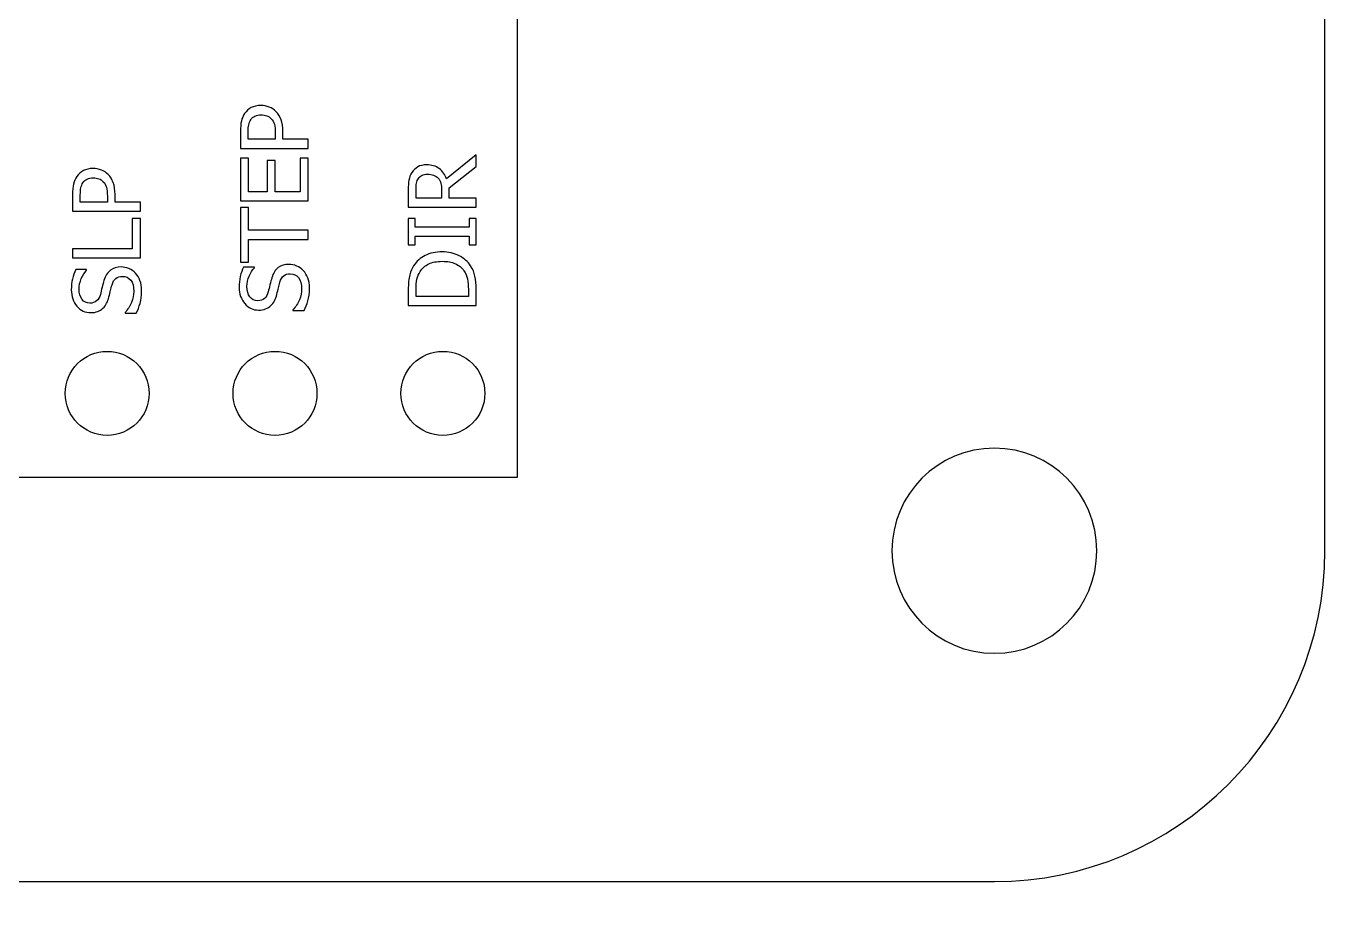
# Model space of a CAD drawing. Extents: x -1020 to 856, y -646 to 1108.
# Drawn here: x 551.35 to 571.23, y 678.69 to 691.93 of the extents above; entities that cross this region are included whole.
import ezdxf

# ---------------------------------------------------------------- set-up
doc = ezdxf.new("R2010")
doc.units = 0
doc.header["$MEASUREMENT"] = 0
doc.layers.add('LAYER_1', color=7, linetype='CONTINUOUS')

msp = doc.modelspace()

# ---------------------------------------------------------------- linework, layer by layer
at = {"layer": 'LAYER_1', "color": 250}
for points, knots in [([(581.5, 670), (581.5, 670), (581.5, 793), (581.5, 793), (581.5, 793), (581.5, 795.761), (579.261, 798), (576.5, 798), (576.5, 798), (576.5, 798), (333.5, 798), (333.5, 798), (333.5, 798), (330.739, 798), (328.5, 795.761), (328.5, 793), (328.5, 793), (328.5, 793), (328.5, 670), (328.5, 670), (328.5, 670), (328.5, 667.239), (330.739, 665), (333.5, 665), (333.5, 665), (333.5, 665), (576.5, 665), (576.5, 665), (576.5, 665), (579.261, 665), (581.5, 667.239), (581.5, 670)], [0, 0, 0, 0, 0.125, 0.125, 0.125, 0.125, 0.25, 0.25, 0.25, 0.25, 0.375, 0.375, 0.375, 0.375, 0.5, 0.5, 0.5, 0.5, 0.625, 0.625, 0.625, 0.625, 0.75, 0.75, 0.75, 0.75, 0.875, 0.875, 0.875, 0.875, 1, 1, 1, 1]), ([(566, 679), (566, 679), (456, 679), (456, 679), (456, 679), (453.2391, 679), (451, 681.2391), (451, 684), (451, 684), (451, 684), (451, 739), (451, 739), (451, 739), (451, 741.7609), (453.2391, 744), (456, 744), (456, 744), (456, 744), (566, 744), (566, 744), (566, 744), (568.7609, 744), (571, 741.7609), (571, 739), (571, 739), (571, 739), (571, 684), (571, 684), (571, 684), (571, 681.2391), (568.7609, 679), (566, 679)], [0, 0, 0, 0, 0.125, 0.125, 0.125, 0.125, 0.25, 0.25, 0.25, 0.25, 0.375, 0.375, 0.375, 0.375, 0.5, 0.5, 0.5, 0.5, 0.625, 0.625, 0.625, 0.625, 0.75, 0.75, 0.75, 0.75, 0.875, 0.875, 0.875, 0.875, 1, 1, 1, 1]), ([(523.2198, 702.89), (523.2198, 702.89), (523.2198, 685.11), (523.2198, 685.11), (523.2198, 685.11), (523.2198, 685.11), (558.7798, 685.11), (558.7798, 685.11), (558.7798, 685.11), (558.7798, 685.11), (558.7798, 702.89), (558.7798, 702.89), (558.7798, 702.89), (558.7798, 702.89), (523.2198, 702.89), (523.2198, 702.89)], [0, 0, 0, 0, 0.25, 0.25, 0.25, 0.25, 0.5, 0.5, 0.5, 0.5, 0.75, 0.75, 0.75, 0.75, 1, 1, 1, 1]), ([(554.9007, 690.7321), (554.9454, 690.7321), (554.9875, 690.7241), (555.0272, 690.7083), (555.0272, 690.7083), (555.067, 690.6923), (555.1008, 690.6705), (555.1288, 690.6425), (555.1288, 690.6425), (555.1636, 690.607), (555.1902, 690.5656), (555.2081, 690.5176), (555.2081, 690.5176), (555.226, 690.4699), (555.2349, 690.4094), (555.2349, 690.3363), (555.2349, 690.3363), (555.2349, 690.3363), (555.2349, 690.2206), (555.2349, 690.2206), (555.2349, 690.2206), (555.2349, 690.2206), (555.6173, 690.2206), (555.6173, 690.2206), (555.6173, 690.2206), (555.6173, 690.2206), (555.6173, 690.0842), (555.6173, 690.0842), (555.6173, 690.0842), (555.6173, 690.0842), (554.5914, 690.0842), (554.5914, 690.0842), (554.5914, 690.0842), (554.5914, 690.0842), (554.5914, 690.3419), (554.5914, 690.3419), (554.5914, 690.3419), (554.5914, 690.4026), (554.5964, 690.4543), (554.6065, 690.4971), (554.6065, 690.4971), (554.6166, 690.5397), (554.6331, 690.5776), (554.6554, 690.61), (554.6554, 690.61), (554.6817, 690.6481), (554.7149, 690.678), (554.7551, 690.6996), (554.7551, 690.6996), (554.7953, 690.7213), (554.8438, 690.7321), (554.9007, 690.7321)], [0, 0, 0, 0, 0.0769231, 0.0769231, 0.0769231, 0.0769231, 0.1538462, 0.1538462, 0.1538462, 0.1538462, 0.2307692, 0.2307692, 0.2307692, 0.2307692, 0.3076923, 0.3076923, 0.3076923, 0.3076923, 0.3846154, 0.3846154, 0.3846154, 0.3846154, 0.4615385, 0.4615385, 0.4615385, 0.4615385, 0.5384615, 0.5384615, 0.5384615, 0.5384615, 0.6153846, 0.6153846, 0.6153846, 0.6153846, 0.6923077, 0.6923077, 0.6923077, 0.6923077, 0.7692308, 0.7692308, 0.7692308, 0.7692308, 0.8461538, 0.8461538, 0.8461538, 0.8461538, 0.9230769, 0.9230769, 0.9230769, 0.9230769, 1, 1, 1, 1]), ([(554.9042, 690.59), (554.8689, 690.59), (554.8381, 690.5839), (554.8118, 690.5717), (554.8118, 690.5717), (554.7857, 690.5597), (554.7643, 690.5411), (554.7478, 690.5162), (554.7478, 690.5162), (554.7335, 690.4948), (554.7234, 690.4696), (554.7175, 690.4407), (554.7175, 690.4407), (554.7116, 690.412), (554.7086, 690.3762), (554.7086, 690.3337), (554.7086, 690.3337), (554.7086, 690.3337), (554.7086, 690.2206), (554.7086, 690.2206), (554.7086, 690.2206), (554.7086, 690.2206), (555.1185, 690.2206), (555.1185, 690.2206), (555.1185, 690.2206), (555.1185, 690.2206), (555.1185, 690.3137), (555.1185, 690.3137), (555.1185, 690.3137), (555.1185, 690.3687), (555.114, 690.4134), (555.1051, 690.4473), (555.1051, 690.4473), (555.0961, 690.4814), (555.0801, 690.5096), (555.0571, 690.5322), (555.0571, 690.5322), (555.0364, 690.5524), (555.0141, 690.567), (554.9896, 690.5762), (554.9896, 690.5762), (554.9654, 690.5853), (554.9369, 690.59), (554.9042, 690.59)], [0, 0, 0, 0, 0.0909091, 0.0909091, 0.0909091, 0.0909091, 0.1818182, 0.1818182, 0.1818182, 0.1818182, 0.2727273, 0.2727273, 0.2727273, 0.2727273, 0.3636364, 0.3636364, 0.3636364, 0.3636364, 0.4545455, 0.4545455, 0.4545455, 0.4545455, 0.5454545, 0.5454545, 0.5454545, 0.5454545, 0.6363636, 0.6363636, 0.6363636, 0.6363636, 0.7272727, 0.7272727, 0.7272727, 0.7272727, 0.8181818, 0.8181818, 0.8181818, 0.8181818, 0.9090909, 0.9090909, 0.9090909, 0.9090909, 1, 1, 1, 1]), ([(555.6173, 689.2926), (555.6173, 689.2926), (554.5914, 689.2926), (554.5914, 689.2926), (554.5914, 689.2926), (554.5914, 689.2926), (554.5914, 689.9341), (554.5914, 689.9341), (554.5914, 689.9341), (554.5914, 689.9341), (554.7128, 689.9341), (554.7128, 689.9341), (554.7128, 689.9341), (554.7128, 689.9341), (554.7128, 689.429), (554.7128, 689.429), (554.7128, 689.429), (554.7128, 689.429), (554.9938, 689.429), (554.9938, 689.429), (554.9938, 689.429), (554.9938, 689.429), (554.9938, 689.8998), (554.9938, 689.8998), (554.9938, 689.8998), (554.9938, 689.8998), (555.1152, 689.8998), (555.1152, 689.8998), (555.1152, 689.8998), (555.1152, 689.8998), (555.1152, 689.429), (555.1152, 689.429), (555.1152, 689.429), (555.1152, 689.429), (555.4959, 689.429), (555.4959, 689.429), (555.4959, 689.429), (555.4959, 689.429), (555.4959, 689.9341), (555.4959, 689.9341), (555.4959, 689.9341), (555.4959, 689.9341), (555.6173, 689.9341), (555.6173, 689.9341), (555.6173, 689.9341), (555.6173, 689.9341), (555.6173, 689.2926), (555.6173, 689.2926)], [0, 0, 0, 0, 0.0833333, 0.0833333, 0.0833333, 0.0833333, 0.1666667, 0.1666667, 0.1666667, 0.1666667, 0.25, 0.25, 0.25, 0.25, 0.3333333, 0.3333333, 0.3333333, 0.3333333, 0.4166667, 0.4166667, 0.4166667, 0.4166667, 0.5, 0.5, 0.5, 0.5, 0.5833333, 0.5833333, 0.5833333, 0.5833333, 0.6666667, 0.6666667, 0.6666667, 0.6666667, 0.75, 0.75, 0.75, 0.75, 0.8333333, 0.8333333, 0.8333333, 0.8333333, 0.9166667, 0.9166667, 0.9166667, 0.9166667, 1, 1, 1, 1]), ([(558.1573, 689.9875), (558.1573, 689.9875), (558.1573, 689.8104), (558.1573, 689.8104), (558.1573, 689.8104), (558.1573, 689.8104), (557.7495, 689.4857), (557.7495, 689.4857), (557.7495, 689.4857), (557.7495, 689.4857), (557.7495, 689.3293), (557.7495, 689.3293), (557.7495, 689.3293), (557.7495, 689.3293), (558.1573, 689.3293), (558.1573, 689.3293), (558.1573, 689.3293), (558.1573, 689.3293), (558.1573, 689.1929), (558.1573, 689.1929), (558.1573, 689.1929), (558.1573, 689.1929), (557.1314, 689.1929), (557.1314, 689.1929), (557.1314, 689.1929), (557.1314, 689.1929), (557.1314, 689.4574), (557.1314, 689.4574), (557.1314, 689.4574), (557.1314, 689.5162), (557.1347, 689.5656), (557.1411, 689.6054), (557.1411, 689.6054), (557.1474, 689.6451), (557.1625, 689.6827), (557.1858, 689.7187), (557.1858, 689.7187), (557.2088, 689.7545), (557.2384, 689.7829), (557.2747, 689.8039), (557.2747, 689.8039), (557.3111, 689.8248), (557.356, 689.8351), (557.4099, 689.8351), (557.4099, 689.8351), (557.4851, 689.8351), (557.5482, 689.8161), (557.5985, 689.778), (557.5985, 689.778), (557.6491, 689.7399), (557.6865, 689.6879), (557.7109, 689.6223), (557.7109, 689.6223), (557.7109, 689.6223), (558.1573, 689.9875), (558.1573, 689.9875)], [0, 0, 0, 0, 0.0714286, 0.0714286, 0.0714286, 0.0714286, 0.1428571, 0.1428571, 0.1428571, 0.1428571, 0.2142857, 0.2142857, 0.2142857, 0.2142857, 0.2857143, 0.2857143, 0.2857143, 0.2857143, 0.3571429, 0.3571429, 0.3571429, 0.3571429, 0.4285714, 0.4285714, 0.4285714, 0.4285714, 0.5, 0.5, 0.5, 0.5, 0.5714286, 0.5714286, 0.5714286, 0.5714286, 0.6428571, 0.6428571, 0.6428571, 0.6428571, 0.7142857, 0.7142857, 0.7142857, 0.7142857, 0.7857143, 0.7857143, 0.7857143, 0.7857143, 0.8571429, 0.8571429, 0.8571429, 0.8571429, 0.9285714, 0.9285714, 0.9285714, 0.9285714, 1, 1, 1, 1]), ([(552.3607, 689.7799), (552.4054, 689.7799), (552.4475, 689.7719), (552.4872, 689.7561), (552.4872, 689.7561), (552.527, 689.7401), (552.5608, 689.7183), (552.5888, 689.6903), (552.5888, 689.6903), (552.6236, 689.6548), (552.6502, 689.6134), (552.6681, 689.5654), (552.6681, 689.5654), (552.686, 689.5177), (552.6949, 689.4572), (552.6949, 689.3841), (552.6949, 689.3841), (552.6949, 689.3841), (552.6949, 689.2684), (552.6949, 689.2684), (552.6949, 689.2684), (552.6949, 689.2684), (553.0773, 689.2684), (553.0773, 689.2684), (553.0773, 689.2684), (553.0773, 689.2684), (553.0773, 689.132), (553.0773, 689.132), (553.0773, 689.132), (553.0773, 689.132), (552.0514, 689.132), (552.0514, 689.132), (552.0514, 689.132), (552.0514, 689.132), (552.0514, 689.3897), (552.0514, 689.3897), (552.0514, 689.3897), (552.0514, 689.4504), (552.0564, 689.5021), (552.0665, 689.5449), (552.0665, 689.5449), (552.0766, 689.5875), (552.0931, 689.6254), (552.1154, 689.6578), (552.1154, 689.6578), (552.1417, 689.6959), (552.1749, 689.7258), (552.2151, 689.7474), (552.2151, 689.7474), (552.2553, 689.7691), (552.3038, 689.7799), (552.3607, 689.7799)], [0, 0, 0, 0, 0.0769231, 0.0769231, 0.0769231, 0.0769231, 0.1538462, 0.1538462, 0.1538462, 0.1538462, 0.2307692, 0.2307692, 0.2307692, 0.2307692, 0.3076923, 0.3076923, 0.3076923, 0.3076923, 0.3846154, 0.3846154, 0.3846154, 0.3846154, 0.4615385, 0.4615385, 0.4615385, 0.4615385, 0.5384615, 0.5384615, 0.5384615, 0.5384615, 0.6153846, 0.6153846, 0.6153846, 0.6153846, 0.6923077, 0.6923077, 0.6923077, 0.6923077, 0.7692308, 0.7692308, 0.7692308, 0.7692308, 0.8461538, 0.8461538, 0.8461538, 0.8461538, 0.9230769, 0.9230769, 0.9230769, 0.9230769, 1, 1, 1, 1]), ([(552.3642, 689.6378), (552.3289, 689.6378), (552.2981, 689.6317), (552.2718, 689.6195), (552.2718, 689.6195), (552.2457, 689.6075), (552.2243, 689.5889), (552.2078, 689.564), (552.2078, 689.564), (552.1935, 689.5426), (552.1834, 689.5174), (552.1775, 689.4885), (552.1775, 689.4885), (552.1716, 689.4598), (552.1686, 689.424), (552.1686, 689.3815), (552.1686, 689.3815), (552.1686, 689.3815), (552.1686, 689.2684), (552.1686, 689.2684), (552.1686, 689.2684), (552.1686, 689.2684), (552.5785, 689.2684), (552.5785, 689.2684), (552.5785, 689.2684), (552.5785, 689.2684), (552.5785, 689.3615), (552.5785, 689.3615), (552.5785, 689.3615), (552.5785, 689.4165), (552.574, 689.4612), (552.5651, 689.4951), (552.5651, 689.4951), (552.5561, 689.5292), (552.5401, 689.5574), (552.5171, 689.58), (552.5171, 689.58), (552.4964, 689.6002), (552.4741, 689.6148), (552.4496, 689.624), (552.4496, 689.624), (552.4254, 689.6331), (552.3969, 689.6378), (552.3642, 689.6378)], [0, 0, 0, 0, 0.0909091, 0.0909091, 0.0909091, 0.0909091, 0.1818182, 0.1818182, 0.1818182, 0.1818182, 0.2727273, 0.2727273, 0.2727273, 0.2727273, 0.3636364, 0.3636364, 0.3636364, 0.3636364, 0.4545455, 0.4545455, 0.4545455, 0.4545455, 0.5454545, 0.5454545, 0.5454545, 0.5454545, 0.6363636, 0.6363636, 0.6363636, 0.6363636, 0.7272727, 0.7272727, 0.7272727, 0.7272727, 0.8181818, 0.8181818, 0.8181818, 0.8181818, 0.9090909, 0.9090909, 0.9090909, 0.9090909, 1, 1, 1, 1]), ([(557.4202, 689.6926), (557.3904, 689.6926), (557.3638, 689.6874), (557.3405, 689.6769), (557.3405, 689.6769), (557.3175, 689.6663), (557.2984, 689.6498), (557.2836, 689.6277), (557.2836, 689.6277), (557.2709, 689.6084), (557.2617, 689.5861), (557.2565, 689.5602), (557.2565, 689.5602), (557.2511, 689.5346), (557.2486, 689.5026), (557.2486, 689.4645), (557.2486, 689.4645), (557.2486, 689.4645), (557.2486, 689.3293), (557.2486, 689.3293), (557.2486, 689.3293), (557.2486, 689.3293), (557.6359, 689.3293), (557.6359, 689.3293), (557.6359, 689.3293), (557.6359, 689.3293), (557.6359, 689.4492), (557.6359, 689.4492), (557.6359, 689.4492), (557.6359, 689.4882), (557.6324, 689.5235), (557.6256, 689.5548), (557.6256, 689.5548), (557.6187, 689.5861), (557.6044, 689.6127), (557.5827, 689.6348), (557.5827, 689.6348), (557.5635, 689.6545), (557.5406, 689.6691), (557.5138, 689.6785), (557.5138, 689.6785), (557.4873, 689.6879), (557.456, 689.6926), (557.4202, 689.6926)], [0, 0, 0, 0, 0.0909091, 0.0909091, 0.0909091, 0.0909091, 0.1818182, 0.1818182, 0.1818182, 0.1818182, 0.2727273, 0.2727273, 0.2727273, 0.2727273, 0.3636364, 0.3636364, 0.3636364, 0.3636364, 0.4545455, 0.4545455, 0.4545455, 0.4545455, 0.5454545, 0.5454545, 0.5454545, 0.5454545, 0.6363636, 0.6363636, 0.6363636, 0.6363636, 0.7272727, 0.7272727, 0.7272727, 0.7272727, 0.8181818, 0.8181818, 0.8181818, 0.8181818, 0.9090909, 0.9090909, 0.9090909, 0.9090909, 1, 1, 1, 1]), ([(555.6173, 688.7083), (555.6173, 688.7083), (554.7128, 688.7083), (554.7128, 688.7083), (554.7128, 688.7083), (554.7128, 688.7083), (554.7128, 688.3638), (554.7128, 688.3638), (554.7128, 688.3638), (554.7128, 688.3638), (554.5914, 688.3638), (554.5914, 688.3638), (554.5914, 688.3638), (554.5914, 688.3638), (554.5914, 689.1893), (554.5914, 689.1893), (554.5914, 689.1893), (554.5914, 689.1893), (554.7128, 689.1893), (554.7128, 689.1893), (554.7128, 689.1893), (554.7128, 689.1893), (554.7128, 688.8447), (554.7128, 688.8447), (554.7128, 688.8447), (554.7128, 688.8447), (555.6173, 688.8447), (555.6173, 688.8447), (555.6173, 688.8447), (555.6173, 688.8447), (555.6173, 688.7083), (555.6173, 688.7083)], [0, 0, 0, 0, 0.125, 0.125, 0.125, 0.125, 0.25, 0.25, 0.25, 0.25, 0.375, 0.375, 0.375, 0.375, 0.5, 0.5, 0.5, 0.5, 0.625, 0.625, 0.625, 0.625, 0.75, 0.75, 0.75, 0.75, 0.875, 0.875, 0.875, 0.875, 1, 1, 1, 1]), ([(553.0773, 689.0245), (553.0773, 689.0245), (553.0773, 688.43), (553.0773, 688.43), (553.0773, 688.43), (553.0773, 688.43), (552.0514, 688.43), (552.0514, 688.43), (552.0514, 688.43), (552.0514, 688.43), (552.0514, 688.5664), (552.0514, 688.5664), (552.0514, 688.5664), (552.0514, 688.5664), (552.9559, 688.5664), (552.9559, 688.5664), (552.9559, 688.5664), (552.9559, 688.5664), (552.9559, 689.0245), (552.9559, 689.0245), (552.9559, 689.0245), (552.9559, 689.0245), (553.0773, 689.0245), (553.0773, 689.0245)], [0, 0, 0, 0, 0.1666667, 0.1666667, 0.1666667, 0.1666667, 0.3333333, 0.3333333, 0.3333333, 0.3333333, 0.5, 0.5, 0.5, 0.5, 0.6666667, 0.6666667, 0.6666667, 0.6666667, 0.8333333, 0.8333333, 0.8333333, 0.8333333, 1, 1, 1, 1]), ([(558.1573, 689.025), (558.1573, 689.025), (558.1573, 688.6266), (558.1573, 688.6266), (558.1573, 688.6266), (558.1573, 688.6266), (558.0526, 688.6266), (558.0526, 688.6266), (558.0526, 688.6266), (558.0526, 688.6266), (558.0526, 688.7576), (558.0526, 688.7576), (558.0526, 688.7576), (558.0526, 688.7576), (557.2361, 688.7576), (557.2361, 688.7576), (557.2361, 688.7576), (557.2361, 688.7576), (557.2361, 688.6266), (557.2361, 688.6266), (557.2361, 688.6266), (557.2361, 688.6266), (557.1314, 688.6266), (557.1314, 688.6266), (557.1314, 688.6266), (557.1314, 688.6266), (557.1314, 689.025), (557.1314, 689.025), (557.1314, 689.025), (557.1314, 689.025), (557.2361, 689.025), (557.2361, 689.025), (557.2361, 689.025), (557.2361, 689.025), (557.2361, 688.894), (557.2361, 688.894), (557.2361, 688.894), (557.2361, 688.894), (558.0526, 688.894), (558.0526, 688.894), (558.0526, 688.894), (558.0526, 688.894), (558.0526, 689.025), (558.0526, 689.025), (558.0526, 689.025), (558.0526, 689.025), (558.1573, 689.025), (558.1573, 689.025)], [0, 0, 0, 0, 0.0833333, 0.0833333, 0.0833333, 0.0833333, 0.1666667, 0.1666667, 0.1666667, 0.1666667, 0.25, 0.25, 0.25, 0.25, 0.3333333, 0.3333333, 0.3333333, 0.3333333, 0.4166667, 0.4166667, 0.4166667, 0.4166667, 0.5, 0.5, 0.5, 0.5, 0.5833333, 0.5833333, 0.5833333, 0.5833333, 0.6666667, 0.6666667, 0.6666667, 0.6666667, 0.75, 0.75, 0.75, 0.75, 0.8333333, 0.8333333, 0.8333333, 0.8333333, 0.9166667, 0.9166667, 0.9166667, 0.9166667, 1, 1, 1, 1]), ([(557.6453, 688.5183), (557.7391, 688.5183), (557.8236, 688.4993), (557.8988, 688.4614), (557.8988, 688.4614), (557.9743, 688.4236), (558.0331, 688.3728), (558.0752, 688.309), (558.0752, 688.309), (558.1079, 688.2571), (558.1298, 688.2044), (558.1408, 688.1508), (558.1408, 688.1508), (558.1519, 688.0974), (558.1573, 688.0289), (558.1573, 687.9459), (558.1573, 687.9459), (558.1573, 687.9459), (558.1573, 687.7096), (558.1573, 687.7096), (558.1573, 687.7096), (558.1573, 687.7096), (557.1314, 687.7096), (557.1314, 687.7096), (557.1314, 687.7096), (557.1314, 687.7096), (557.1314, 687.9431), (557.1314, 687.9431), (557.1314, 687.9431), (557.1314, 688.0395), (557.1387, 688.1152), (557.1531, 688.17), (557.1531, 688.17), (557.1676, 688.2251), (557.1874, 688.2716), (557.2128, 688.3102), (557.2128, 688.3102), (557.2563, 688.3765), (557.3144, 688.4276), (557.3866, 688.464), (557.3866, 688.464), (557.459, 688.5002), (557.5454, 688.5183), (557.6453, 688.5183)], [0, 0, 0, 0, 0.0909091, 0.0909091, 0.0909091, 0.0909091, 0.1818182, 0.1818182, 0.1818182, 0.1818182, 0.2727273, 0.2727273, 0.2727273, 0.2727273, 0.3636364, 0.3636364, 0.3636364, 0.3636364, 0.4545455, 0.4545455, 0.4545455, 0.4545455, 0.5454545, 0.5454545, 0.5454545, 0.5454545, 0.6363636, 0.6363636, 0.6363636, 0.6363636, 0.7272727, 0.7272727, 0.7272727, 0.7272727, 0.8181818, 0.8181818, 0.8181818, 0.8181818, 0.9090909, 0.9090909, 0.9090909, 0.9090909, 1, 1, 1, 1]), ([(553.0959, 687.93), (553.0959, 687.8554), (553.0881, 687.7922), (553.0728, 687.7402), (553.0728, 687.7402), (553.0573, 687.688), (553.0385, 687.6388), (553.0159, 687.593), (553.0159, 687.593), (553.0159, 687.593), (552.8452, 687.593), (552.8452, 687.593), (552.8452, 687.593), (552.8452, 687.593), (552.8452, 687.6026), (552.8452, 687.6026), (552.8452, 687.6026), (552.8875, 687.6475), (552.9202, 687.6985), (552.9432, 687.7555), (552.9432, 687.7555), (552.9665, 687.8124), (552.9781, 687.8674), (552.9781, 687.9201), (552.9781, 687.9201), (552.9781, 687.9956), (552.9623, 688.0525), (552.9308, 688.0911), (552.9308, 688.0911), (552.8995, 688.1296), (552.8579, 688.1489), (552.8066, 688.1489), (552.8066, 688.1489), (552.7657, 688.1489), (552.7323, 688.1388), (552.7067, 688.1186), (552.7067, 688.1186), (552.681, 688.0984), (552.662, 688.0664), (552.6495, 688.0222), (552.6495, 688.0222), (552.6403, 687.9904), (552.6326, 687.9615), (552.6267, 687.9354), (552.6267, 687.9354), (552.6208, 687.9093), (552.6128, 687.8763), (552.6027, 687.8368), (552.6027, 687.8368), (552.5935, 687.8016), (552.5818, 687.7698), (552.5674, 687.7418), (552.5674, 687.7418), (552.5533, 687.7138), (552.5347, 687.6889), (552.5117, 687.6673), (552.5117, 687.6673), (552.4891, 687.6461), (552.4625, 687.6299), (552.4322, 687.6181), (552.4322, 687.6181), (552.4016, 687.6064), (552.3663, 687.6005), (552.3264, 687.6005), (552.3264, 687.6005), (552.2431, 687.6005), (552.1735, 687.6329), (552.1173, 687.6976), (552.1173, 687.6976), (552.0611, 687.7625), (552.0329, 687.8451), (552.0329, 687.9457), (552.0329, 687.9457), (552.0329, 688.0031), (552.0385, 688.0574), (552.05, 688.1087), (552.05, 688.1087), (552.0615, 688.16), (552.0778, 688.2073), (552.0989, 688.251), (552.0989, 688.251), (552.0989, 688.251), (552.2624, 688.251), (552.2624, 688.251), (552.2624, 688.251), (552.2624, 688.251), (552.2624, 688.2406), (552.2624, 688.2406), (552.2624, 688.2406), (552.2325, 688.208), (552.2064, 688.1663), (552.1841, 688.1153), (552.1841, 688.1153), (552.1617, 688.0643), (552.1507, 688.0109), (552.1507, 687.9547), (552.1507, 687.9547), (552.1507, 687.8914), (552.1655, 687.8401), (552.1951, 687.8011), (552.1951, 687.8011), (552.2248, 687.762), (552.2636, 687.7425), (552.3118, 687.7425), (552.3118, 687.7425), (552.3555, 687.7425), (552.3901, 687.7541), (552.416, 687.7769), (552.416, 687.7769), (552.4416, 687.7999), (552.4604, 687.8333), (552.4724, 687.8768), (552.4724, 687.8768), (552.4802, 687.9057), (552.4891, 687.941), (552.499, 687.9829), (552.499, 687.9829), (552.5089, 688.0247), (552.5178, 688.0593), (552.526, 688.0871), (552.526, 688.0871), (552.5477, 688.1579), (552.5804, 688.2094), (552.6239, 688.2421), (552.6239, 688.2421), (552.6676, 688.2747), (552.7212, 688.291), (552.7852, 688.291), (552.7852, 688.291), (552.8252, 688.291), (552.8647, 688.2827), (552.9037, 688.2665), (552.9037, 688.2665), (552.9428, 688.2503), (552.9757, 688.2272), (553.003, 688.1978), (553.003, 688.1978), (553.0326, 688.1649), (553.0557, 688.1275), (553.0717, 688.0859), (553.0717, 688.0859), (553.0879, 688.0445), (553.0959, 687.9923), (553.0959, 687.93)], [0, 0, 0, 0, 0.0277778, 0.0277778, 0.0277778, 0.0277778, 0.0555556, 0.0555556, 0.0555556, 0.0555556, 0.0833333, 0.0833333, 0.0833333, 0.0833333, 0.1111111, 0.1111111, 0.1111111, 0.1111111, 0.1388889, 0.1388889, 0.1388889, 0.1388889, 0.1666667, 0.1666667, 0.1666667, 0.1666667, 0.1944444, 0.1944444, 0.1944444, 0.1944444, 0.2222222, 0.2222222, 0.2222222, 0.2222222, 0.25, 0.25, 0.25, 0.25, 0.2777778, 0.2777778, 0.2777778, 0.2777778, 0.3055556, 0.3055556, 0.3055556, 0.3055556, 0.3333333, 0.3333333, 0.3333333, 0.3333333, 0.3611111, 0.3611111, 0.3611111, 0.3611111, 0.3888889, 0.3888889, 0.3888889, 0.3888889, 0.4166667, 0.4166667, 0.4166667, 0.4166667, 0.4444444, 0.4444444, 0.4444444, 0.4444444, 0.4722222, 0.4722222, 0.4722222, 0.4722222, 0.5, 0.5, 0.5, 0.5, 0.5277778, 0.5277778, 0.5277778, 0.5277778, 0.5555556, 0.5555556, 0.5555556, 0.5555556, 0.5833333, 0.5833333, 0.5833333, 0.5833333, 0.6111111, 0.6111111, 0.6111111, 0.6111111, 0.6388889, 0.6388889, 0.6388889, 0.6388889, 0.6666667, 0.6666667, 0.6666667, 0.6666667, 0.6944444, 0.6944444, 0.6944444, 0.6944444, 0.7222222, 0.7222222, 0.7222222, 0.7222222, 0.75, 0.75, 0.75, 0.75, 0.7777778, 0.7777778, 0.7777778, 0.7777778, 0.8055556, 0.8055556, 0.8055556, 0.8055556, 0.8333333, 0.8333333, 0.8333333, 0.8333333, 0.8611111, 0.8611111, 0.8611111, 0.8611111, 0.8888889, 0.8888889, 0.8888889, 0.8888889, 0.9166667, 0.9166667, 0.9166667, 0.9166667, 0.9444444, 0.9444444, 0.9444444, 0.9444444, 0.9722222, 0.9722222, 0.9722222, 0.9722222, 1, 1, 1, 1]), ([(555.6359, 687.9685), (555.6359, 687.8939), (555.6281, 687.8307), (555.6128, 687.7787), (555.6128, 687.7787), (555.5973, 687.7265), (555.5785, 687.6773), (555.5559, 687.6315), (555.5559, 687.6315), (555.5559, 687.6315), (555.3852, 687.6315), (555.3852, 687.6315), (555.3852, 687.6315), (555.3852, 687.6315), (555.3852, 687.6411), (555.3852, 687.6411), (555.3852, 687.6411), (555.4275, 687.686), (555.4602, 687.737), (555.4832, 687.794), (555.4832, 687.794), (555.5065, 687.8509), (555.5181, 687.9059), (555.5181, 687.9586), (555.5181, 687.9586), (555.5181, 688.0341), (555.5023, 688.091), (555.4708, 688.1296), (555.4708, 688.1296), (555.4395, 688.1681), (555.3979, 688.1874), (555.3466, 688.1874), (555.3466, 688.1874), (555.3057, 688.1874), (555.2723, 688.1773), (555.2467, 688.1571), (555.2467, 688.1571), (555.221, 688.1369), (555.202, 688.1049), (555.1895, 688.0607), (555.1895, 688.0607), (555.1803, 688.0289), (555.1726, 688), (555.1667, 687.9739), (555.1667, 687.9739), (555.1608, 687.9478), (555.1528, 687.9148), (555.1427, 687.8753), (555.1427, 687.8753), (555.1335, 687.8401), (555.1218, 687.8083), (555.1074, 687.7803), (555.1074, 687.7803), (555.0933, 687.7523), (555.0747, 687.7274), (555.0517, 687.7058), (555.0517, 687.7058), (555.0291, 687.6846), (555.0025, 687.6684), (554.9722, 687.6566), (554.9722, 687.6566), (554.9416, 687.6449), (554.9063, 687.639), (554.8664, 687.639), (554.8664, 687.639), (554.7831, 687.639), (554.7135, 687.6714), (554.6573, 687.7361), (554.6573, 687.7361), (554.6011, 687.801), (554.5729, 687.8836), (554.5729, 687.9842), (554.5729, 687.9842), (554.5729, 688.0416), (554.5785, 688.0959), (554.59, 688.1472), (554.59, 688.1472), (554.6015, 688.1985), (554.6178, 688.2458), (554.6389, 688.2895), (554.6389, 688.2895), (554.6389, 688.2895), (554.8024, 688.2895), (554.8024, 688.2895), (554.8024, 688.2895), (554.8024, 688.2895), (554.8024, 688.2791), (554.8024, 688.2791), (554.8024, 688.2791), (554.7725, 688.2465), (554.7464, 688.2048), (554.7241, 688.1538), (554.7241, 688.1538), (554.7017, 688.1028), (554.6907, 688.0494), (554.6907, 687.9932), (554.6907, 687.9932), (554.6907, 687.9299), (554.7055, 687.8786), (554.7351, 687.8396), (554.7351, 687.8396), (554.7648, 687.8005), (554.8036, 687.781), (554.8518, 687.781), (554.8518, 687.781), (554.8955, 687.781), (554.9301, 687.7926), (554.956, 687.8154), (554.956, 687.8154), (554.9816, 687.8384), (555.0004, 687.8718), (555.0124, 687.9153), (555.0124, 687.9153), (555.0202, 687.9442), (555.0291, 687.9795), (555.039, 688.0214), (555.039, 688.0214), (555.0489, 688.0632), (555.0578, 688.0978), (555.066, 688.1256), (555.066, 688.1256), (555.0877, 688.1964), (555.1204, 688.2479), (555.1639, 688.2806), (555.1639, 688.2806), (555.2076, 688.3132), (555.2612, 688.3295), (555.3252, 688.3295), (555.3252, 688.3295), (555.3652, 688.3295), (555.4047, 688.3212), (555.4437, 688.305), (555.4437, 688.305), (555.4828, 688.2888), (555.5157, 688.2657), (555.543, 688.2363), (555.543, 688.2363), (555.5726, 688.2034), (555.5957, 688.166), (555.6117, 688.1244), (555.6117, 688.1244), (555.6279, 688.083), (555.6359, 688.0308), (555.6359, 687.9685)], [0, 0, 0, 0, 0.0277778, 0.0277778, 0.0277778, 0.0277778, 0.0555556, 0.0555556, 0.0555556, 0.0555556, 0.0833333, 0.0833333, 0.0833333, 0.0833333, 0.1111111, 0.1111111, 0.1111111, 0.1111111, 0.1388889, 0.1388889, 0.1388889, 0.1388889, 0.1666667, 0.1666667, 0.1666667, 0.1666667, 0.1944444, 0.1944444, 0.1944444, 0.1944444, 0.2222222, 0.2222222, 0.2222222, 0.2222222, 0.25, 0.25, 0.25, 0.25, 0.2777778, 0.2777778, 0.2777778, 0.2777778, 0.3055556, 0.3055556, 0.3055556, 0.3055556, 0.3333333, 0.3333333, 0.3333333, 0.3333333, 0.3611111, 0.3611111, 0.3611111, 0.3611111, 0.3888889, 0.3888889, 0.3888889, 0.3888889, 0.4166667, 0.4166667, 0.4166667, 0.4166667, 0.4444444, 0.4444444, 0.4444444, 0.4444444, 0.4722222, 0.4722222, 0.4722222, 0.4722222, 0.5, 0.5, 0.5, 0.5, 0.5277778, 0.5277778, 0.5277778, 0.5277778, 0.5555556, 0.5555556, 0.5555556, 0.5555556, 0.5833333, 0.5833333, 0.5833333, 0.5833333, 0.6111111, 0.6111111, 0.6111111, 0.6111111, 0.6388889, 0.6388889, 0.6388889, 0.6388889, 0.6666667, 0.6666667, 0.6666667, 0.6666667, 0.6944444, 0.6944444, 0.6944444, 0.6944444, 0.7222222, 0.7222222, 0.7222222, 0.7222222, 0.75, 0.75, 0.75, 0.75, 0.7777778, 0.7777778, 0.7777778, 0.7777778, 0.8055556, 0.8055556, 0.8055556, 0.8055556, 0.8333333, 0.8333333, 0.8333333, 0.8333333, 0.8611111, 0.8611111, 0.8611111, 0.8611111, 0.8888889, 0.8888889, 0.8888889, 0.8888889, 0.9166667, 0.9166667, 0.9166667, 0.9166667, 0.9444444, 0.9444444, 0.9444444, 0.9444444, 0.9722222, 0.9722222, 0.9722222, 0.9722222, 1, 1, 1, 1]), ([(557.6434, 688.3763), (557.5644, 688.3763), (557.4969, 688.3631), (557.4412, 688.337), (557.4412, 688.337), (557.3854, 688.3109), (557.3417, 688.2721), (557.3106, 688.2206), (557.3106, 688.2206), (557.2885, 688.1844), (557.2728, 688.1456), (557.2631, 688.1042), (557.2631, 688.1042), (557.2535, 688.0628), (557.2486, 688.0115), (557.2486, 687.9499), (557.2486, 687.9499), (557.2486, 687.9499), (557.2486, 687.846), (557.2486, 687.846), (557.2486, 687.846), (557.2486, 687.846), (558.0402, 687.846), (558.0402, 687.846), (558.0402, 687.846), (558.0402, 687.846), (558.0402, 687.9499), (558.0402, 687.9499), (558.0402, 687.9499), (558.0402, 688.0106), (558.0352, 688.0635), (558.0256, 688.1091), (558.0256, 688.1091), (558.016, 688.1545), (557.9981, 688.1961), (557.972, 688.2338), (557.972, 688.2338), (557.9398, 688.281), (557.897, 688.3166), (557.8436, 688.3405), (557.8436, 688.3405), (557.7899, 688.3643), (557.7232, 688.3763), (557.6434, 688.3763)], [0, 0, 0, 0, 0.0909091, 0.0909091, 0.0909091, 0.0909091, 0.1818182, 0.1818182, 0.1818182, 0.1818182, 0.2727273, 0.2727273, 0.2727273, 0.2727273, 0.3636364, 0.3636364, 0.3636364, 0.3636364, 0.4545455, 0.4545455, 0.4545455, 0.4545455, 0.5454545, 0.5454545, 0.5454545, 0.5454545, 0.6363636, 0.6363636, 0.6363636, 0.6363636, 0.7272727, 0.7272727, 0.7272727, 0.7272727, 0.8181818, 0.8181818, 0.8181818, 0.8181818, 0.9090909, 0.9090909, 0.9090909, 0.9090909, 1, 1, 1, 1]), ([(551.94, 686.38), (551.94, 686.0294), (552.2244, 685.745), (552.575, 685.745), (552.575, 685.745), (552.9256, 685.745), (553.21, 686.0294), (553.21, 686.38), (553.21, 686.38), (553.21, 686.7306), (552.9256, 687.015), (552.575, 687.015), (552.575, 687.015), (552.2244, 687.015), (551.94, 686.7306), (551.94, 686.38)], [0, 0, 0, 0, 0.25, 0.25, 0.25, 0.25, 0.5, 0.5, 0.5, 0.5, 0.75, 0.75, 0.75, 0.75, 1, 1, 1, 1]), ([(554.48, 686.38), (554.48, 686.0294), (554.7644, 685.745), (555.115, 685.745), (555.115, 685.745), (555.4656, 685.745), (555.75, 686.0294), (555.75, 686.38), (555.75, 686.38), (555.75, 686.7306), (555.4656, 687.015), (555.115, 687.015), (555.115, 687.015), (554.7644, 687.015), (554.48, 686.7306), (554.48, 686.38)], [0, 0, 0, 0, 0.25, 0.25, 0.25, 0.25, 0.5, 0.5, 0.5, 0.5, 0.75, 0.75, 0.75, 0.75, 1, 1, 1, 1]), ([(557.02, 686.38), (557.02, 686.0294), (557.3044, 685.745), (557.655, 685.745), (557.655, 685.745), (558.0056, 685.745), (558.29, 686.0294), (558.29, 686.38), (558.29, 686.38), (558.29, 686.7306), (558.0056, 687.015), (557.655, 687.015), (557.655, 687.015), (557.3044, 687.015), (557.02, 686.7306), (557.02, 686.38)], [0, 0, 0, 0, 0.25, 0.25, 0.25, 0.25, 0.5, 0.5, 0.5, 0.5, 0.75, 0.75, 0.75, 0.75, 1, 1, 1, 1]), ([(564.45, 684), (564.45, 684.8559), (565.1441, 685.55), (566, 685.55), (566, 685.55), (566.8559, 685.55), (567.55, 684.8559), (567.55, 684), (567.55, 684), (567.55, 683.1441), (566.8559, 682.45), (566, 682.45), (566, 682.45), (565.1441, 682.45), (564.45, 683.1441), (564.45, 684)], [0, 0, 0, 0, 0.25, 0.25, 0.25, 0.25, 0.5, 0.5, 0.5, 0.5, 0.75, 0.75, 0.75, 0.75, 1, 1, 1, 1]), ([(564.45, 684), (564.45, 684.8559), (565.1441, 685.55), (566, 685.55), (566, 685.55), (566.8559, 685.55), (567.55, 684.8559), (567.55, 684), (567.55, 684), (567.55, 683.1441), (566.8559, 682.45), (566, 682.45), (566, 682.45), (565.1441, 682.45), (564.45, 683.1441), (564.45, 684)], [0, 0, 0, 0, 0.25, 0.25, 0.25, 0.25, 0.5, 0.5, 0.5, 0.5, 0.75, 0.75, 0.75, 0.75, 1, 1, 1, 1])]:
    msp.add_open_spline(points, degree=3, knots=knots, dxfattribs=at)

doc.saveas('drawing.dxf')
